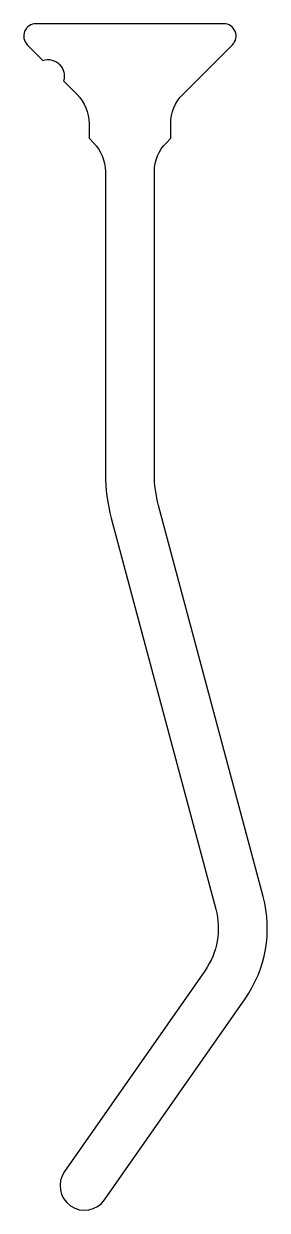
# Model space of a CAD drawing. Extents: x 1023.5 to 1029.4, y -24.9 to 4.1.
import ezdxf

# ---------------------------------------------------------------- set-up
doc = ezdxf.new("R2010")
doc.units = 0
doc.header["$LTSCALE"] = 15
doc.layers.get('0').update_dxf_attribs({"linetype": 'CONTINUOUS'})

msp = doc.modelspace()

# ---------------------------------------------------------------- linework, layer by layer
msp.add_lwpolyline([(1027.081, 1.257), (1027.081, 1.619, -0.198912), (1027.374, 2.326), (1028.593, 3.545, 0.668179), (1028.381, 4.057), (1023.781, 4.057, 0.668179), (1023.569, 3.545), (1023.952, 3.162, -0.611411), (1024.455, 2.658), (1024.788, 2.326, -0.198912), (1025.081, 1.619), (1025.081, 1.257), (1025.188, 1.15, -0.198912), (1025.481, 0.443), (1025.481, -6.943, 0.065543), (1025.624, -8.03), (1028.184, -17.585, -0.221695), (1027.92, -19.084), (1024.479, -23.999, 1), (1025.461, -24.687), (1028.903, -19.772, 0.221695), (1029.343, -17.275), (1026.783, -7.719, -0.065543), (1026.681, -6.943), (1026.681, 0.443, -0.198912), (1026.974, 1.15), (1027.081, 1.257), (1026.974, 1.15)], format="xyb")

doc.saveas('drawing.dxf')
